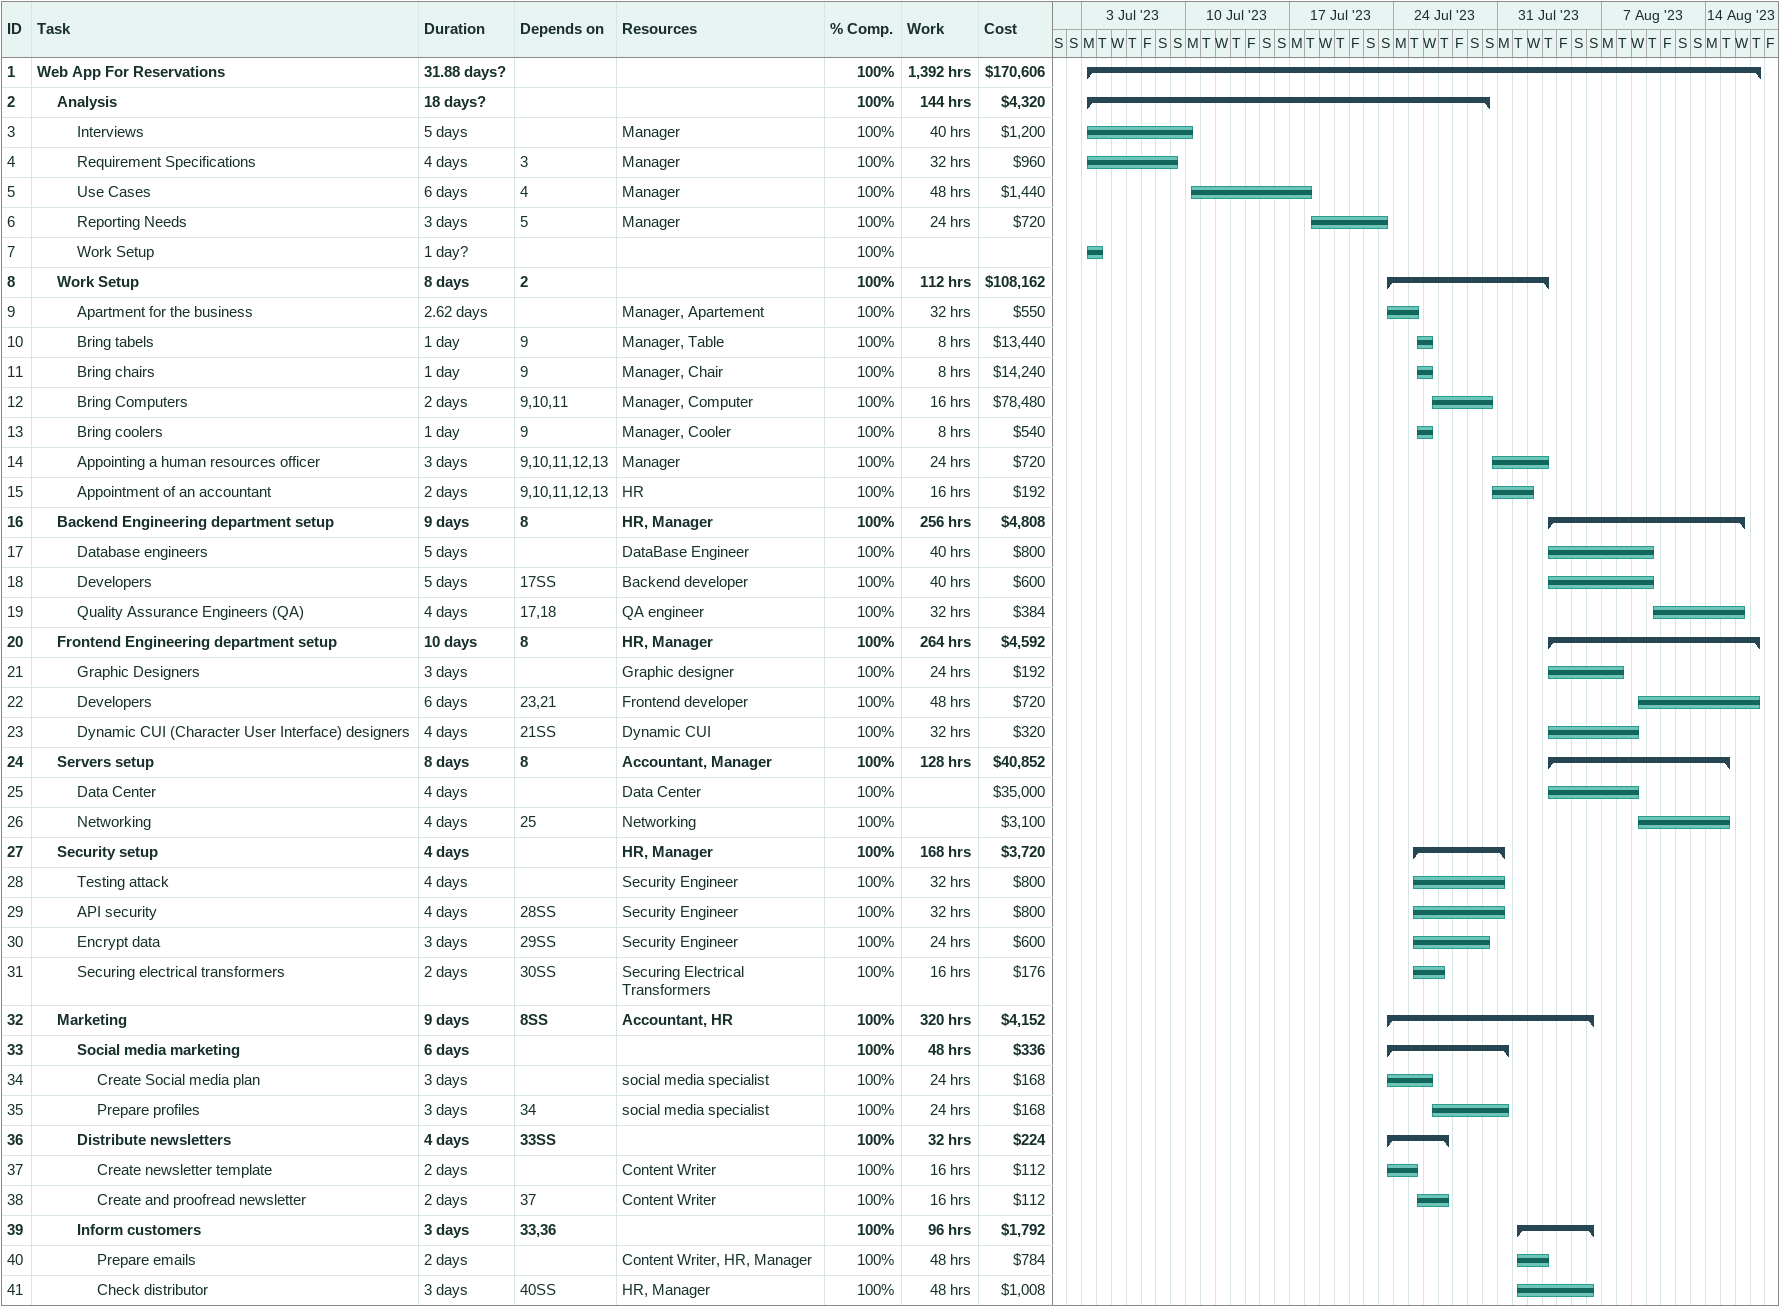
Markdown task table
| ID | Level | Task | Duration | Start | Finish | Predecessors | Resources | % complete | Work (h) | Cost ($) |
|---|---|---|---|---|---|---|---|---|---|---|
| 1 | 1 | **Web App For Reservations** | 31.88d? | 2023-07-03 | 2023-08-17 |  |  | 100 | 1392 | 170606 |
| 2 | 2 | **Analysis** | 18d? | 2023-07-03 | 2023-07-30 |  |  | 100 | 144 | 4320 |
| 3 | 3 | Interviews | 5d | 2023-07-03 | 2023-07-10 |  | Manager | 100 | 40 | 1200 |
| 4 | 3 | Requirement Specifications | 4d | 2023-07-03 | 2023-07-09 | 3 | Manager | 100 | 32 | 960 |
| 5 | 3 | Use Cases | 6d | 2023-07-10 | 2023-07-18 | 4 | Manager | 100 | 48 | 1440 |
| 6 | 3 | Reporting Needs | 3d | 2023-07-18 | 2023-07-23 | 5 | Manager | 100 | 24 | 720 |
| 7 | 3 | Work Setup | 1d? | 2023-07-03 | 2023-07-04 |  |  | 100 |  |  |
| 8 | 2 | **Work Setup** | 8d | 2023-07-23 | 2023-08-03 | 2 |  | 100 | 112 | 108162 |
| 9 | 3 | Apartment for the business | 2.62d | 2023-07-23 | 2023-07-25 |  | Manager, Apartement | 100 | 32 | 550 |
| 10 | 3 | Bring tabels | 1d | 2023-07-25 | 2023-07-26 | 9 | Manager, Table | 100 | 8 | 13440 |
| 11 | 3 | Bring chairs | 1d | 2023-07-25 | 2023-07-26 | 9 | Manager, Chair | 100 | 8 | 14240 |
| 12 | 3 | Bring Computers | 2d | 2023-07-26 | 2023-07-30 | 9, 10, 11 | Manager, Computer | 100 | 16 | 78480 |
| 13 | 3 | Bring coolers | 1d | 2023-07-25 | 2023-07-26 | 9 | Manager, Cooler | 100 | 8 | 540 |
| 14 | 3 | Appointing a human resources officer | 3d | 2023-07-30 | 2023-08-03 | 9, 10, 11, 12, 13 | Manager | 100 | 24 | 720 |
| 15 | 3 | Appointment of an accountant | 2d | 2023-07-30 | 2023-08-02 | 9, 10, 11, 12, 13 | HR | 100 | 16 | 192 |
| 16 | 2 | **Backend Engineering department setup** | 9d | 2023-08-03 | 2023-08-16 | 8 | HR, Manager | 100 | 256 | 4808 |
| 17 | 3 | Database engineers | 5d | 2023-08-03 | 2023-08-10 |  | DataBase Engineer | 100 | 40 | 800 |
| 18 | 3 | Developers | 5d | 2023-08-03 | 2023-08-10 | 17SS | Backend developer | 100 | 40 | 600 |
| 19 | 3 | Quality Assurance Engineers (QA) | 4d | 2023-08-10 | 2023-08-16 | 17, 18 | QA engineer | 100 | 32 | 384 |
| 20 | 2 | **Frontend Engineering department setup** | 10d | 2023-08-03 | 2023-08-17 | 8 | HR, Manager | 100 | 264 | 4592 |
| 21 | 3 | Graphic Designers | 3d | 2023-08-03 | 2023-08-08 |  | Graphic designer | 100 | 24 | 192 |
| 22 | 3 | Developers | 6d | 2023-08-09 | 2023-08-17 | 23, 21 | Frontend developer | 100 | 48 | 720 |
| 23 | 3 | Dynamic CUI (Character User Interface) designers | 4d | 2023-08-03 | 2023-08-09 | 21SS | Dynamic CUI | 100 | 32 | 320 |
| 24 | 2 | **Servers setup** | 8d | 2023-08-03 | 2023-08-15 | 8 | Accountant, Manager | 100 | 128 | 40852 |
| 25 | 3 | Data Center | 4d | 2023-08-03 | 2023-08-09 |  | Data Center | 100 |  | 35000 |
| 26 | 3 | Networking | 4d | 2023-08-09 | 2023-08-15 | 25 | Networking | 100 |  | 3100 |
| 27 | 2 | **Security setup** | 4d | 2023-07-25 | 2023-07-31 |  | HR, Manager | 100 | 168 | 3720 |
| 28 | 3 | Testing attack | 4d | 2023-07-25 | 2023-07-31 |  | Security Engineer | 100 | 32 | 800 |
| 29 | 3 | API security | 4d | 2023-07-25 | 2023-07-31 | 28SS | Security Engineer | 100 | 32 | 800 |
| 30 | 3 | Encrypt data | 3d | 2023-07-25 | 2023-07-30 | 29SS | Security Engineer | 100 | 24 | 600 |
| 31 | 3 | Securing electrical transformers | 2d | 2023-07-25 | 2023-07-27 | 30SS | Securing Electrical Transformers | 100 | 16 | 176 |
| 32 | 2 | **Marketing** | 9d | 2023-07-23 | 2023-08-06 | 8SS | Accountant, HR | 100 | 320 | 4152 |
| 33 | 3 | **Social media marketing** | 6d | 2023-07-23 | 2023-07-31 |  |  | 100 | 48 | 336 |
| 34 | 4 | Create Social media plan | 3d | 2023-07-23 | 2023-07-26 |  | social media specialist | 100 | 24 | 168 |
| 35 | 4 | Prepare profiles | 3d | 2023-07-26 | 2023-07-31 | 34 | social media specialist | 100 | 24 | 168 |
| 36 | 3 | **Distribute newsletters** | 4d | 2023-07-23 | 2023-07-27 | 33SS |  | 100 | 32 | 224 |
| 37 | 4 | Create newsletter template | 2d | 2023-07-23 | 2023-07-25 |  | Content Writer | 100 | 16 | 112 |
| 38 | 4 | Create and proofread newsletter | 2d | 2023-07-25 | 2023-07-27 | 37 | Content Writer | 100 | 16 | 112 |
| 39 | 3 | **Inform customers** | 3d | 2023-08-01 | 2023-08-06 | 33, 36 |  | 100 | 96 | 1792 |
| 40 | 4 | Prepare emails | 2d | 2023-08-01 | 2023-08-03 |  | Content Writer, HR, Manager | 100 | 48 | 784 |
| 41 | 4 | Check distributor | 3d | 2023-08-01 | 2023-08-06 | 40SS | HR, Manager | 100 | 48 | 1008 |
